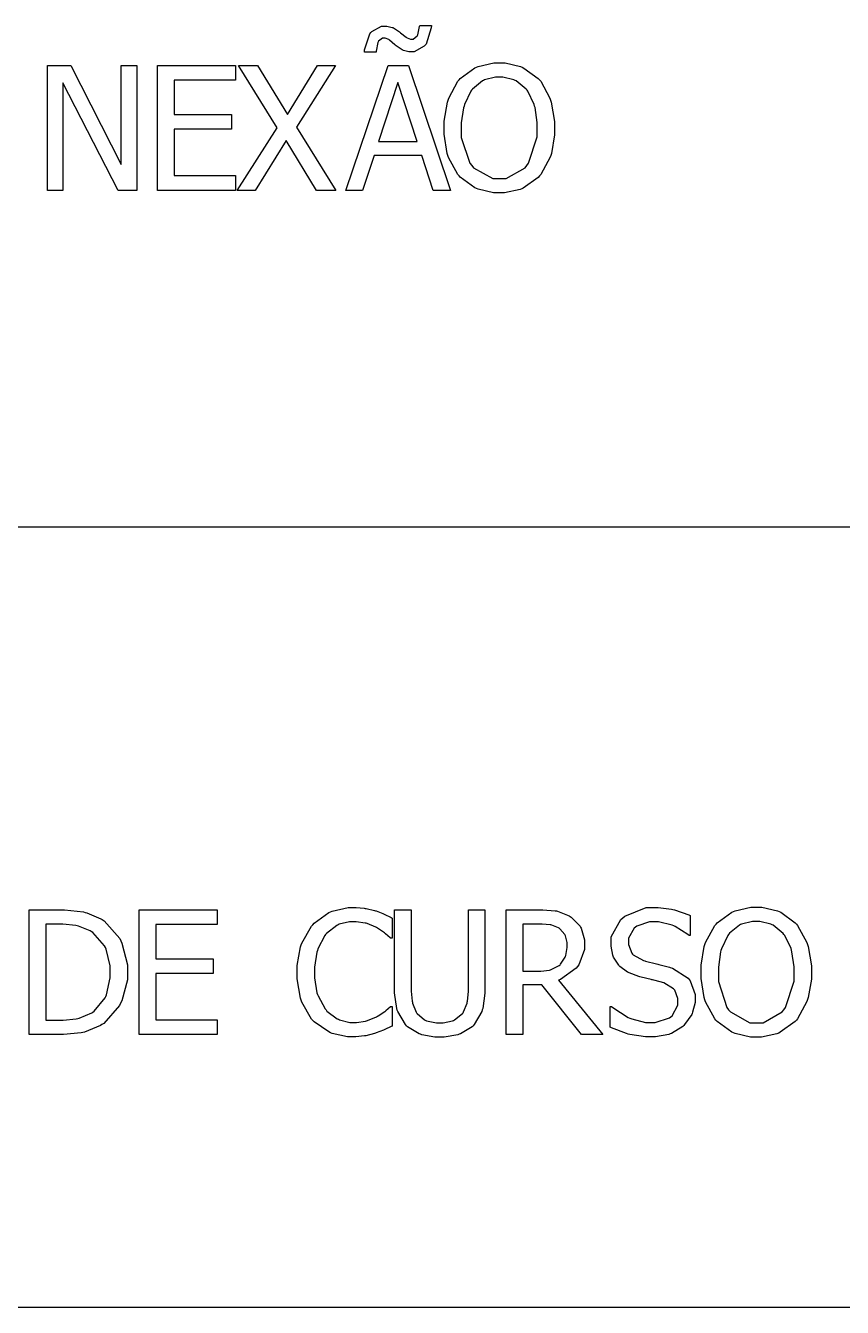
# Model space of a CAD drawing. Header units: millimetres. Extents: x 1974 to 2099, y 1386 to 1555.
# Drawn here: x 2087.452 to 2088.557, y 1484.588 to 1486.323 of the extents above; entities that cross this region are included whole.
import ezdxf

# ---------------------------------------------------------------- set-up
doc = ezdxf.new("R2010")
doc.units = ezdxf.units.MM
doc.layers.add('TEXTO', color=4, linetype='Continuous')

msp = doc.modelspace()

# ---------------------------------------------------------------- linework, layer by layer
at = {"layer": 'TEXTO', "color": 0}
for p, q in [((2087.9203, 1486.3147), (2087.9337, 1486.322)), ((2087.9337, 1486.322), (2087.9382, 1486.322)), ((2087.9382, 1486.322), (2087.9408, 1486.322)), ((2087.9408, 1486.322), (2087.948, 1486.3202)), ((2087.948, 1486.3202), (2087.9489, 1486.3199)), ((2087.9489, 1486.3199), (2087.9496, 1486.3195)), ((2087.9496, 1486.3195), (2087.9577, 1486.3141)), ((2087.9827, 1486.3102), (2087.9851, 1486.3213)), ((2087.9851, 1486.3213), (2087.9852, 1486.3226)), ((2087.9852, 1486.3226), (2088.0011, 1486.3226)), ((2087.9852, 1486.3226), (2087.9852, 1486.3226)), ((2088.0009, 1486.3197), (2087.9938, 1486.2976)), ((2088.0011, 1486.3226), (2088.0009, 1486.3197)), ((2087.9105, 1486.2897), (2087.9177, 1486.3117)), ((2087.9177, 1486.3117), (2087.919, 1486.3132)), ((2087.919, 1486.3132), (2087.9203, 1486.3147)), ((2087.9286, 1486.2997), (2087.9263, 1486.2882)), ((2087.929, 1486.3005), (2087.9286, 1486.2997)), ((2087.9293, 1486.3014), (2087.929, 1486.3005)), ((2087.9348, 1486.3056), (2087.9293, 1486.3014)), ((2087.9368, 1486.3056), (2087.9348, 1486.3056)), ((2087.9383, 1486.3056), (2087.9368, 1486.3056)), ((2087.9432, 1486.3037), (2087.9383, 1486.3056)), ((2087.9439, 1486.3031), (2087.9432, 1486.3037)), ((2087.9444, 1486.3028), (2087.9439, 1486.3031)), ((2087.9516, 1486.2968), (2087.9444, 1486.3028)), ((2087.9577, 1486.3141), (2087.9586, 1486.3133)), ((2087.9586, 1486.3133), (2087.9593, 1486.3127)), ((2087.9593, 1486.3127), (2087.9667, 1486.3069)), ((2087.9667, 1486.3069), (2087.9674, 1486.3066)), ((2087.9674, 1486.3066), (2087.968, 1486.3061)), ((2087.968, 1486.3061), (2087.9729, 1486.3042)), ((2087.9729, 1486.3042), (2087.9746, 1486.3042)), ((2087.9746, 1486.3042), (2087.9765, 1486.3042)), ((2087.9765, 1486.3042), (2087.9819, 1486.3086)), ((2087.9819, 1486.3086), (2087.9824, 1486.3094)), ((2087.9824, 1486.3094), (2087.9827, 1486.3102)), ((2087.9104, 1486.2868), (2087.9105, 1486.2897)), ((2087.9263, 1486.2868), (2087.9104, 1486.2868)), ((2087.9263, 1486.2882), (2087.9263, 1486.2868)), ((2087.9525, 1486.2961), (2087.9516, 1486.2968)), ((2087.9533, 1486.2954), (2087.9525, 1486.2961)), ((2087.9614, 1486.2897), (2087.9533, 1486.2954)), ((2087.9623, 1486.2894), (2087.9614, 1486.2897)), ((2087.9631, 1486.2891), (2087.9623, 1486.2894)), ((2087.9704, 1486.2873), (2087.9631, 1486.2891)), ((2087.9731, 1486.2873), (2087.9704, 1486.2873)), ((2087.9777, 1486.2873), (2087.9731, 1486.2873)), ((2087.9914, 1486.2946), (2087.9777, 1486.2873)), ((2087.9926, 1486.2961), (2087.9914, 1486.2946)), ((2087.9938, 1486.2976), (2087.9926, 1486.2961)), ((2087.4814, 1486.0997), (2087.4814, 1486.2686)), ((2087.4814, 1486.2686), (2087.5133, 1486.2686)), ((2087.5133, 1486.2686), (2087.5812, 1486.1349)), ((2087.5812, 1486.1349), (2087.5812, 1486.2686)), ((2087.5812, 1486.2686), (2087.6023, 1486.2686)), ((2087.6023, 1486.2686), (2087.6023, 1486.0997)), ((2087.6023, 1486.2686), (2087.6023, 1486.2686)), ((2087.6305, 1486.0997), (2087.6305, 1486.2686)), ((2087.6305, 1486.2686), (2087.736, 1486.2686)), ((2087.736, 1486.2686), (2087.736, 1486.2486)), ((2087.7921, 1486.1842), (2087.7401, 1486.2686)), ((2087.7401, 1486.2686), (2087.7656, 1486.2686)), ((2087.7656, 1486.2686), (2087.8061, 1486.2022)), ((2087.8061, 1486.2022), (2087.847, 1486.2686)), ((2087.8713, 1486.2686), (2087.8185, 1486.1854)), ((2087.847, 1486.2686), (2087.8713, 1486.2686)), ((2087.8854, 1486.0997), (2087.9423, 1486.2686)), ((2087.9423, 1486.2686), (2087.9699, 1486.2686)), ((2087.9699, 1486.2686), (2088.0269, 1486.0997)), ((2088.0401, 1486.2511), (2088.0597, 1486.2653)), ((2088.0597, 1486.2653), (2088.062, 1486.2663)), ((2088.062, 1486.2663), (2088.0642, 1486.2673)), ((2088.0642, 1486.2673), (2088.0857, 1486.2721)), ((2088.0857, 1486.2721), (2088.0929, 1486.2721)), ((2088.0929, 1486.2721), (2088.1006, 1486.2721)), ((2088.1006, 1486.2721), (2088.1216, 1486.2673)), ((2088.1216, 1486.2673), (2088.1239, 1486.2662)), ((2088.1239, 1486.2662), (2088.1261, 1486.2652)), ((2088.1261, 1486.2652), (2088.1456, 1486.2511)), ((2087.736, 1486.2486), (2087.6529, 1486.2486)), ((2087.6529, 1486.2486), (2087.6529, 1486.2024)), ((2088.0244, 1486.2243), (2088.0369, 1486.2473)), ((2088.0369, 1486.2473), (2088.0385, 1486.2492)), ((2088.0385, 1486.2492), (2088.0401, 1486.2511)), ((2088.0701, 1486.2478), (2088.0566, 1486.2368)), ((2088.0716, 1486.2485), (2088.0701, 1486.2478)), ((2088.073, 1486.2493), (2088.0716, 1486.2485)), ((2088.0876, 1486.2528), (2088.073, 1486.2493)), ((2088.093, 1486.2528), (2088.0876, 1486.2528)), ((2088.0978, 1486.2528), (2088.093, 1486.2528)), ((2088.1125, 1486.2492), (2088.0978, 1486.2528)), ((2088.1142, 1486.2484), (2088.1125, 1486.2492)), ((2088.1157, 1486.2478), (2088.1142, 1486.2484)), ((2088.1292, 1486.2367), (2088.1157, 1486.2478)), ((2088.1456, 1486.2511), (2088.1472, 1486.2492)), ((2088.1472, 1486.2492), (2088.1489, 1486.2473)), ((2088.1472, 1486.2492), (2088.1472, 1486.2492)), ((2088.1489, 1486.2473), (2088.1613, 1486.2245)), ((2087.577, 1486.0997), (2087.5025, 1486.2454)), ((2087.5025, 1486.2454), (2087.5025, 1486.0997)), ((2087.9555, 1486.2457), (2087.9296, 1486.166)), ((2087.9817, 1486.166), (2087.9555, 1486.2457)), ((2088.0542, 1486.2339), (2088.0457, 1486.2158)), ((2088.0554, 1486.2352), (2088.0542, 1486.2339)), ((2088.0566, 1486.2368), (2088.0554, 1486.2352)), ((2088.1304, 1486.2352), (2088.1292, 1486.2367)), ((2088.1315, 1486.2339), (2088.1304, 1486.2352)), ((2088.1399, 1486.216), (2088.1315, 1486.2339)), ((2088.0183, 1486.1935), (2088.0226, 1486.219)), ((2088.0226, 1486.219), (2088.0235, 1486.2216)), ((2088.0235, 1486.2216), (2088.0244, 1486.2243)), ((2088.0445, 1486.2114), (2088.0415, 1486.191)), ((2088.0452, 1486.2136), (2088.0445, 1486.2114)), ((2088.0457, 1486.2158), (2088.0452, 1486.2136)), ((2088.1406, 1486.2138), (2088.1399, 1486.216)), ((2088.1412, 1486.2117), (2088.1406, 1486.2138)), ((2088.1443, 1486.1916), (2088.1412, 1486.2117)), ((2088.1613, 1486.2245), (2088.1623, 1486.2217)), ((2088.1623, 1486.2217), (2088.1632, 1486.219)), ((2088.1632, 1486.219), (2088.1675, 1486.1929)), ((2087.6529, 1486.2024), (2087.7304, 1486.2024)), ((2087.7304, 1486.2024), (2087.7304, 1486.1824)), ((2087.7304, 1486.1824), (2087.6529, 1486.1824)), ((2087.6529, 1486.1824), (2087.6529, 1486.1197)), ((2087.7384, 1486.0997), (2087.7921, 1486.1842)), ((2087.8185, 1486.1854), (2087.8715, 1486.0997)), ((2087.8185, 1486.1854), (2087.8185, 1486.1854)), ((2088.0183, 1486.1841), (2088.0183, 1486.1935)), ((2088.0183, 1486.1756), (2088.0183, 1486.1841)), ((2088.0415, 1486.191), (2088.0415, 1486.1841)), ((2088.0415, 1486.1841), (2088.0415, 1486.1714)), ((2088.1443, 1486.1841), (2088.1443, 1486.1916)), ((2088.1443, 1486.1722), (2088.1443, 1486.1841)), ((2088.1443, 1486.1841), (2088.1443, 1486.1841)), ((2088.1675, 1486.1929), (2088.1675, 1486.1841)), ((2088.1675, 1486.1841), (2088.1675, 1486.1749)), ((2087.8045, 1486.1673), (2087.7627, 1486.0997)), ((2087.8457, 1486.0997), (2087.8045, 1486.1673)), ((2087.9296, 1486.166), (2087.9817, 1486.166)), ((2087.9296, 1486.166), (2087.9296, 1486.166)), ((2088.0225, 1486.1498), (2088.0183, 1486.1756)), ((2088.0415, 1486.1714), (2088.0532, 1486.1363)), ((2088.1326, 1486.1363), (2088.1443, 1486.1722)), ((2088.1675, 1486.1749), (2088.1633, 1486.1498)), ((2087.9234, 1486.147), (2087.908, 1486.0997)), ((2087.9879, 1486.147), (2087.9234, 1486.147)), ((2088.0032, 1486.0997), (2087.9879, 1486.147)), ((2088.0234, 1486.147), (2088.0225, 1486.1498)), ((2088.0243, 1486.1442), (2088.0234, 1486.147)), ((2088.0368, 1486.1211), (2088.0243, 1486.1442)), ((2088.1615, 1486.1444), (2088.1489, 1486.1211)), ((2088.1624, 1486.147), (2088.1615, 1486.1444)), ((2088.1633, 1486.1498), (2088.1624, 1486.147)), ((2088.0532, 1486.1363), (2088.0555, 1486.1332)), ((2088.0555, 1486.1332), (2088.0578, 1486.1303)), ((2088.0578, 1486.1303), (2088.0841, 1486.1156)), ((2088.1023, 1486.1156), (2088.128, 1486.1303)), ((2088.128, 1486.1303), (2088.1303, 1486.1332)), ((2088.1303, 1486.1332), (2088.1326, 1486.1363)), ((2087.6529, 1486.1197), (2087.736, 1486.1197)), ((2087.736, 1486.1197), (2087.736, 1486.0997)), ((2088.0384, 1486.1192), (2088.0368, 1486.1211)), ((2088.04, 1486.1174), (2088.0384, 1486.1192)), ((2088.0597, 1486.103), (2088.04, 1486.1174)), ((2088.0841, 1486.1156), (2088.093, 1486.1156)), ((2088.093, 1486.1156), (2088.1023, 1486.1156)), ((2088.1456, 1486.1172), (2088.1254, 1486.1028)), ((2088.1472, 1486.1192), (2088.1456, 1486.1172)), ((2088.1489, 1486.1211), (2088.1472, 1486.1192)), ((2087.5025, 1486.0997), (2087.4814, 1486.0997)), ((2087.6023, 1486.0997), (2087.577, 1486.0997)), ((2087.736, 1486.0997), (2087.6305, 1486.0997)), ((2087.736, 1486.0997), (2087.736, 1486.0997)), ((2087.7627, 1486.0997), (2087.7384, 1486.0997)), ((2087.8715, 1486.0997), (2087.8457, 1486.0997)), ((2087.908, 1486.0997), (2087.8854, 1486.0997)), ((2087.908, 1486.0997), (2087.908, 1486.0997)), ((2088.0269, 1486.0997), (2088.0032, 1486.0997)), ((2088.062, 1486.102), (2088.0597, 1486.103)), ((2088.0642, 1486.1011), (2088.062, 1486.102)), ((2088.0851, 1486.0962), (2088.0642, 1486.1011)), ((2088.0929, 1486.0962), (2088.0851, 1486.0962)), ((2088.0999, 1486.0962), (2088.0929, 1486.0962)), ((2088.1209, 1486.101), (2088.0999, 1486.0962)), ((2088.1232, 1486.1018), (2088.1209, 1486.101)), ((2088.1254, 1486.1028), (2088.1232, 1486.1018)), ((2098.7779, 1485.644), (2069.8934, 1485.644)), ((2087.4566, 1484.9573), (2087.4566, 1485.1262)), ((2087.4566, 1485.1262), (2087.4951, 1485.1262)), ((2087.4951, 1485.1262), (2087.5044, 1485.1262)), ((2087.5044, 1485.1262), (2087.5301, 1485.1233)), ((2087.5301, 1485.1233), (2087.5324, 1485.1227)), ((2087.5324, 1485.1227), (2087.5346, 1485.1221)), ((2087.5346, 1485.1221), (2087.5538, 1485.1138)), ((2087.6057, 1484.9573), (2087.6057, 1485.1262)), ((2087.6057, 1485.1262), (2087.7113, 1485.1262)), ((2087.7113, 1485.1262), (2087.7113, 1485.1063)), ((2087.8422, 1485.1079), (2087.8622, 1485.1224)), ((2087.8622, 1485.1224), (2087.8645, 1485.1233)), ((2087.8645, 1485.1233), (2087.8667, 1485.1243)), ((2087.8667, 1485.1243), (2087.8882, 1485.1293)), ((2087.8882, 1485.1293), (2087.8954, 1485.1293)), ((2087.8954, 1485.1293), (2087.8994, 1485.1293)), ((2087.8994, 1485.1293), (2087.9101, 1485.1283)), ((2087.9101, 1485.1283), (2087.9113, 1485.128)), ((2087.9113, 1485.128), (2087.9126, 1485.1278)), ((2087.9126, 1485.1278), (2087.9241, 1485.1252)), ((2087.9241, 1485.1252), (2087.9252, 1485.1248)), ((2087.9252, 1485.1248), (2087.9261, 1485.1246)), ((2087.9261, 1485.1246), (2087.9354, 1485.121)), ((2087.9354, 1485.121), (2087.9364, 1485.1205)), ((2087.9364, 1485.1205), (2087.9372, 1485.1202)), ((2087.9372, 1485.1202), (2087.9467, 1485.1156)), ((2087.9513, 1485.0208), (2087.9513, 1485.1262)), ((2087.9513, 1485.1262), (2087.9737, 1485.1262)), ((2087.9737, 1485.1262), (2087.9737, 1485.0208)), ((2088.051, 1485.0202), (2088.051, 1485.1262)), ((2088.051, 1485.1262), (2088.0735, 1485.1262)), ((2088.0735, 1485.1262), (2088.0735, 1485.0208)), ((2088.1023, 1484.9573), (2088.1023, 1485.1262)), ((2088.1023, 1485.1262), (2088.1459, 1485.1262)), ((2088.1459, 1485.1262), (2088.152, 1485.1262)), ((2088.152, 1485.1262), (2088.1686, 1485.1249)), ((2088.1686, 1485.1249), (2088.1703, 1485.1246)), ((2088.1703, 1485.1246), (2088.1718, 1485.1244)), ((2088.1718, 1485.1244), (2088.1874, 1485.1182)), ((2088.2628, 1485.1177), (2088.2914, 1485.1293)), ((2088.2914, 1485.1293), (2088.3011, 1485.1293)), ((2088.3011, 1485.1293), (2088.3078, 1485.1293)), ((2088.3078, 1485.1293), (2088.3258, 1485.1269)), ((2088.3258, 1485.1269), (2088.3279, 1485.1264)), ((2088.3279, 1485.1264), (2088.3299, 1485.1259)), ((2088.3299, 1485.1259), (2088.3494, 1485.1193)), ((2088.3494, 1485.1193), (2088.3513, 1485.1184)), ((2088.3513, 1485.1184), (2088.3513, 1485.0915)), ((2088.3878, 1485.1087), (2088.4075, 1485.1228)), ((2088.4075, 1485.1228), (2088.4098, 1485.1238)), ((2088.4098, 1485.1238), (2088.412, 1485.1249)), ((2088.412, 1485.1249), (2088.4334, 1485.1297)), ((2088.4334, 1485.1297), (2088.4405, 1485.1297)), ((2088.4405, 1485.1297), (2088.4483, 1485.1297)), ((2088.4483, 1485.1297), (2088.4693, 1485.1248)), ((2088.4693, 1485.1248), (2088.4716, 1485.1238)), ((2088.4716, 1485.1238), (2088.4739, 1485.1228)), ((2088.4739, 1485.1228), (2088.4933, 1485.1086)), ((2087.4962, 1485.1069), (2087.4791, 1485.1069)), ((2087.4791, 1485.1069), (2087.4791, 1484.9766)), ((2087.5021, 1485.1069), (2087.4962, 1485.1069)), ((2087.5199, 1485.1049), (2087.5021, 1485.1069)), ((2087.5217, 1485.1045), (2087.5199, 1485.1049)), ((2087.5233, 1485.1041), (2087.5217, 1485.1045)), ((2087.5392, 1485.0976), (2087.5233, 1485.1041)), ((2087.5538, 1485.1138), (2087.5555, 1485.1128)), ((2087.5555, 1485.1128), (2087.5582, 1485.111)), ((2087.5582, 1485.111), (2087.5793, 1485.0872)), ((2087.7113, 1485.1063), (2087.6282, 1485.1063)), ((2087.6282, 1485.1063), (2087.6282, 1485.0599)), ((2087.8257, 1485.0812), (2087.8388, 1485.1041)), ((2087.8388, 1485.1041), (2087.8405, 1485.106)), ((2087.8405, 1485.106), (2087.8422, 1485.1079)), ((2087.8731, 1485.105), (2087.8591, 1485.0941)), ((2087.8747, 1485.1057), (2087.8731, 1485.105)), ((2087.8763, 1485.1065), (2087.8747, 1485.1057)), ((2087.8901, 1485.11), (2087.8763, 1485.1065)), ((2087.8953, 1485.11), (2087.8901, 1485.11)), ((2087.8993, 1485.11), (2087.8953, 1485.11)), ((2087.9115, 1485.1082), (2087.8993, 1485.11)), ((2087.9128, 1485.1079), (2087.9115, 1485.1082)), ((2087.9141, 1485.1074), (2087.9128, 1485.1079)), ((2087.9258, 1485.1026), (2087.9141, 1485.1074)), ((2087.9269, 1485.102), (2087.9258, 1485.1026)), ((2087.928, 1485.1014), (2087.9269, 1485.102)), ((2087.9375, 1485.0951), (2087.928, 1485.1014)), ((2087.9467, 1485.1156), (2087.9477, 1485.115)), ((2087.9477, 1485.115), (2087.9477, 1485.0879)), ((2088.1471, 1485.1069), (2088.1249, 1485.1069)), ((2088.1249, 1485.1069), (2088.1249, 1485.0432)), ((2088.1507, 1485.1069), (2088.1471, 1485.1069)), ((2088.1617, 1485.1059), (2088.1507, 1485.1069)), ((2088.1628, 1485.1056), (2088.1617, 1485.1059)), ((2088.1639, 1485.1054), (2088.1628, 1485.1056)), ((2088.1731, 1485.1017), (2088.1639, 1485.1054)), ((2088.1739, 1485.1012), (2088.1731, 1485.1017)), ((2088.1748, 1485.1005), (2088.1739, 1485.1012)), ((2088.1874, 1485.1182), (2088.1889, 1485.1172)), ((2088.1889, 1485.1172), (2088.1903, 1485.1164)), ((2088.1903, 1485.1164), (2088.2021, 1485.1041)), ((2088.2021, 1485.1041), (2088.2029, 1485.1026)), ((2088.2029, 1485.1026), (2088.2037, 1485.1012)), ((2088.2037, 1485.1012), (2088.2081, 1485.0856)), ((2088.2442, 1485.0896), (2088.2575, 1485.1131)), ((2088.2575, 1485.1131), (2088.2602, 1485.1154)), ((2088.2602, 1485.1154), (2088.2628, 1485.1177)), ((2088.2755, 1485.1014), (2088.2676, 1485.0879)), ((2088.2772, 1485.1026), (2088.2755, 1485.1014)), ((2088.2788, 1485.1038), (2088.2772, 1485.1026)), ((2088.2961, 1485.1099), (2088.2788, 1485.1038)), ((2088.3025, 1485.1099), (2088.2961, 1485.1099)), ((2088.3085, 1485.1099), (2088.3025, 1485.1099)), ((2088.3268, 1485.1053), (2088.3085, 1485.1099)), ((2088.3289, 1485.1043), (2088.3268, 1485.1053)), ((2088.331, 1485.1035), (2088.3289, 1485.1043)), ((2088.3482, 1485.0928), (2088.331, 1485.1035)), ((2088.372, 1485.0819), (2088.3846, 1485.1049)), ((2088.3846, 1485.1049), (2088.3863, 1485.1067)), ((2088.3863, 1485.1067), (2088.3878, 1485.1087)), ((2088.4178, 1485.1054), (2088.4043, 1485.0944)), ((2088.4193, 1485.1061), (2088.4178, 1485.1054)), ((2088.4208, 1485.1069), (2088.4193, 1485.1061)), ((2088.4353, 1485.1104), (2088.4208, 1485.1069)), ((2088.4407, 1485.1104), (2088.4353, 1485.1104)), ((2088.4455, 1485.1104), (2088.4407, 1485.1104)), ((2088.4603, 1485.1067), (2088.4455, 1485.1104)), ((2088.462, 1485.106), (2088.4603, 1485.1067)), ((2088.4636, 1485.1053), (2088.462, 1485.106)), ((2088.4769, 1485.0943), (2088.4636, 1485.1053)), ((2088.4933, 1485.1086), (2088.495, 1485.1067)), ((2088.495, 1485.1067), (2088.4966, 1485.1049)), ((2088.495, 1485.1067), (2088.495, 1485.1067)), ((2088.4966, 1485.1049), (2088.509, 1485.082)), ((2087.5408, 1485.0967), (2087.5392, 1485.0976)), ((2087.5429, 1485.0954), (2087.5408, 1485.0967)), ((2087.5589, 1485.0776), (2087.5429, 1485.0954)), ((2087.5793, 1485.0872), (2087.5808, 1485.0841)), ((2087.5808, 1485.0841), (2087.5823, 1485.0812)), ((2087.8566, 1485.0912), (2087.8474, 1485.0732)), ((2087.8579, 1485.0926), (2087.8566, 1485.0912)), ((2087.8591, 1485.0941), (2087.8579, 1485.0926)), ((2087.9382, 1485.0944), (2087.9375, 1485.0951)), ((2087.939, 1485.0938), (2087.9382, 1485.0944)), ((2087.9453, 1485.0884), (2087.939, 1485.0938)), ((2087.9458, 1485.0879), (2087.9453, 1485.0884)), ((2087.9477, 1485.0879), (2087.9458, 1485.0879)), ((2088.1815, 1485.0927), (2088.1748, 1485.1005)), ((2088.182, 1485.0917), (2088.1815, 1485.0927)), ((2088.1824, 1485.0909), (2088.182, 1485.0917)), ((2088.1846, 1485.0819), (2088.1824, 1485.0909)), ((2088.2081, 1485.0856), (2088.2081, 1485.0804)), ((2088.2442, 1485.081), (2088.2442, 1485.0896)), ((2088.2676, 1485.0879), (2088.2676, 1485.0833)), ((2088.3496, 1485.0915), (2088.3482, 1485.0928)), ((2088.3513, 1485.0915), (2088.3496, 1485.0915)), ((2088.402, 1485.0915), (2088.3934, 1485.0734)), ((2088.4031, 1485.0929), (2088.402, 1485.0915)), ((2088.4043, 1485.0944), (2088.4031, 1485.0929)), ((2088.4781, 1485.0929), (2088.4769, 1485.0943)), ((2088.4792, 1485.0915), (2088.4781, 1485.0929)), ((2088.4876, 1485.0736), (2088.4792, 1485.0915)), ((2087.56, 1485.0753), (2087.5589, 1485.0776)), ((2087.561, 1485.073), (2087.56, 1485.0753)), ((2087.5664, 1485.0503), (2087.561, 1485.073)), ((2087.5823, 1485.0812), (2087.5897, 1485.0516)), ((2087.8195, 1485.0509), (2087.8238, 1485.0759)), ((2087.8238, 1485.0759), (2087.8248, 1485.0786)), ((2087.8248, 1485.0786), (2087.8257, 1485.0812)), ((2087.8461, 1485.0689), (2087.8428, 1485.0484)), ((2087.8469, 1485.071), (2087.8461, 1485.0689)), ((2087.8474, 1485.0732), (2087.8469, 1485.071)), ((2088.1827, 1485.0643), (2088.1846, 1485.0751)), ((2088.1846, 1485.0786), (2088.1846, 1485.0819)), ((2088.1846, 1485.0751), (2088.1846, 1485.0786)), ((2088.1846, 1485.0786), (2088.1846, 1485.0786)), ((2088.2081, 1485.0726), (2088.2003, 1485.0515)), ((2088.2081, 1485.0804), (2088.2081, 1485.0726)), ((2088.2442, 1485.0769), (2088.2442, 1485.081)), ((2088.2467, 1485.0648), (2088.2442, 1485.0769)), ((2088.2676, 1485.0833), (2088.2676, 1485.079)), ((2088.2676, 1485.079), (2088.2723, 1485.0673)), ((2088.2723, 1485.0673), (2088.2733, 1485.0662)), ((2088.366, 1485.0511), (2088.3703, 1485.0765)), ((2088.3703, 1485.0765), (2088.3712, 1485.0791)), ((2088.3712, 1485.0791), (2088.372, 1485.0819)), ((2088.3922, 1485.0691), (2088.3894, 1485.0486)), ((2088.3928, 1485.0712), (2088.3922, 1485.0691)), ((2088.3934, 1485.0734), (2088.3928, 1485.0712)), ((2088.4883, 1485.0715), (2088.4876, 1485.0736)), ((2088.4889, 1485.0693), (2088.4883, 1485.0715)), ((2088.492, 1485.0491), (2088.4889, 1485.0693)), ((2088.509, 1485.082), (2088.51, 1485.0792)), ((2088.51, 1485.0792), (2088.5109, 1485.0765)), ((2088.5109, 1485.0765), (2088.5154, 1485.0504)), ((2087.5664, 1485.042), (2087.5664, 1485.0503)), ((2087.5897, 1485.0516), (2087.5897, 1485.0415)), ((2087.6282, 1485.0599), (2087.7056, 1485.0599)), ((2087.7056, 1485.0599), (2087.7056, 1485.0401)), ((2087.8195, 1485.0415), (2087.8195, 1485.0509)), ((2088.1632, 1485.0452), (2088.1741, 1485.051)), ((2088.1741, 1485.051), (2088.1751, 1485.0519)), ((2088.1751, 1485.0519), (2088.1759, 1485.0527)), ((2088.1759, 1485.0527), (2088.182, 1485.0622)), ((2088.182, 1485.0622), (2088.1823, 1485.0632)), ((2088.1823, 1485.0632), (2088.1827, 1485.0643)), ((2088.1987, 1485.0494), (2088.197, 1485.0473)), ((2088.2003, 1485.0515), (2088.1987, 1485.0494)), ((2088.2471, 1485.0635), (2088.2467, 1485.0648)), ((2088.2476, 1485.0622), (2088.2471, 1485.0635)), ((2088.2544, 1485.0514), (2088.2476, 1485.0622)), ((2088.2552, 1485.0504), (2088.2544, 1485.0514)), ((2088.2562, 1485.0496), (2088.2552, 1485.0504)), ((2088.2663, 1485.0419), (2088.2562, 1485.0496)), ((2088.2733, 1485.0662), (2088.2742, 1485.0652)), ((2088.2742, 1485.0652), (2088.2878, 1485.0574)), ((2088.2878, 1485.0574), (2088.2897, 1485.0569)), ((2088.2897, 1485.0569), (2088.2909, 1485.0566)), ((2088.2909, 1485.0566), (2088.3054, 1485.053)), ((2088.3054, 1485.053), (2088.3072, 1485.0525)), ((2088.3072, 1485.0525), (2088.3088, 1485.0522)), ((2088.3088, 1485.0522), (2088.3232, 1485.0484)), ((2088.366, 1485.0417), (2088.366, 1485.0511)), ((2088.492, 1485.0417), (2088.492, 1485.0491)), ((2088.5154, 1485.0504), (2088.5154, 1485.0417)), ((2087.5615, 1485.0112), (2087.5664, 1485.0343)), ((2087.5664, 1485.0343), (2087.5664, 1485.042)), ((2087.5664, 1485.042), (2087.5664, 1485.042)), ((2087.5897, 1485.0415), (2087.5897, 1485.0312)), ((2087.5897, 1485.0415), (2087.5897, 1485.0415)), ((2087.7056, 1485.0401), (2087.6282, 1485.0401)), ((2087.6282, 1485.0401), (2087.6282, 1484.9773)), ((2087.8195, 1485.0329), (2087.8195, 1485.0415)), ((2087.824, 1485.0066), (2087.8195, 1485.0329)), ((2087.8428, 1485.0484), (2087.8428, 1485.0415)), ((2087.8428, 1485.0415), (2087.8428, 1485.0341)), ((2087.8428, 1485.0341), (2087.8462, 1485.0138)), ((2088.1249, 1485.0432), (2088.1446, 1485.0432)), ((2088.1446, 1485.0432), (2088.1489, 1485.0432)), ((2088.1489, 1485.0432), (2088.1606, 1485.0446)), ((2088.1606, 1485.0446), (2088.162, 1485.0448)), ((2088.162, 1485.0448), (2088.1632, 1485.0452)), ((2088.1757, 1485.0319), (2088.1731, 1485.0308)), ((2088.197, 1485.0473), (2088.1757, 1485.0319)), ((2088.2675, 1485.0413), (2088.2663, 1485.0419)), ((2088.2685, 1485.0407), (2088.2675, 1485.0413)), ((2088.2816, 1485.0358), (2088.2685, 1485.0407)), ((2088.2831, 1485.0355), (2088.2816, 1485.0358)), ((2088.2847, 1485.0351), (2088.2831, 1485.0355)), ((2088.2983, 1485.0318), (2088.2847, 1485.0351)), ((2088.2993, 1485.0315), (2088.2983, 1485.0318)), ((2088.3232, 1485.0484), (2088.3243, 1485.0481)), ((2088.3243, 1485.0481), (2088.3273, 1485.0472)), ((2088.3273, 1485.0472), (2088.3485, 1485.0338)), ((2088.3485, 1485.0338), (2088.3499, 1485.032)), ((2088.3499, 1485.032), (2088.3511, 1485.0302)), ((2088.366, 1485.0332), (2088.366, 1485.0417)), ((2088.3702, 1485.0073), (2088.366, 1485.0332)), ((2088.3894, 1485.0486), (2088.3894, 1485.0417)), ((2088.3894, 1485.0417), (2088.3894, 1485.029)), ((2088.492, 1485.0297), (2088.492, 1485.0417)), ((2088.492, 1485.0417), (2088.492, 1485.0417)), ((2088.5154, 1485.0325), (2088.511, 1485.0074)), ((2088.5154, 1485.0417), (2088.5154, 1485.0325)), ((2087.5897, 1485.0312), (2087.582, 1485.003)), ((2087.9513, 1485.0138), (2087.9513, 1485.0208)), ((2087.9737, 1485.0208), (2087.9737, 1485.016)), ((2087.9737, 1485.016), (2087.975, 1485.0025)), ((2088.0497, 1485.0025), (2088.051, 1485.0158)), ((2088.051, 1485.0158), (2088.051, 1485.0202)), ((2088.0735, 1485.0208), (2088.0735, 1485.0134)), ((2088.1505, 1485.0245), (2088.1249, 1485.0245)), ((2088.1249, 1485.0245), (2088.1249, 1484.9573)), ((2088.2041, 1484.9573), (2088.1505, 1485.0245)), ((2088.1731, 1485.0308), (2088.2331, 1484.9573)), ((2088.1731, 1485.0308), (2088.1731, 1485.0308)), ((2088.3004, 1485.0313), (2088.2993, 1485.0315)), ((2088.3123, 1485.0281), (2088.3004, 1485.0313)), ((2088.3137, 1485.0277), (2088.3123, 1485.0281)), ((2088.3154, 1485.0272), (2088.3137, 1485.0277)), ((2088.3286, 1485.0194), (2088.3154, 1485.0272)), ((2088.3294, 1485.0183), (2088.3286, 1485.0194)), ((2088.3302, 1485.0173), (2088.3294, 1485.0183)), ((2088.3345, 1485.0061), (2088.3302, 1485.0173)), ((2088.3511, 1485.0302), (2088.3579, 1485.0116)), ((2088.3894, 1485.029), (2088.4009, 1484.9939)), ((2088.4803, 1484.9939), (2088.492, 1485.0297)), ((2087.5449, 1484.9892), (2087.5595, 1485.0068)), ((2087.5595, 1485.0068), (2087.5605, 1485.009)), ((2087.5605, 1485.009), (2087.5615, 1485.0112)), ((2087.5805, 1484.9999), (2087.5788, 1484.9968)), ((2087.582, 1485.003), (2087.5805, 1484.9999)), ((2087.825, 1485.0039), (2087.824, 1485.0066)), ((2087.8259, 1485.0011), (2087.825, 1485.0039)), ((2087.8389, 1484.9782), (2087.8259, 1485.0011)), ((2087.8462, 1485.0138), (2087.847, 1485.0117)), ((2087.847, 1485.0117), (2087.8477, 1485.0096)), ((2087.8477, 1485.0096), (2087.8572, 1484.992)), ((2087.9542, 1484.9926), (2087.9513, 1485.0138)), ((2087.975, 1485.0025), (2087.9753, 1485.0011)), ((2087.9753, 1485.0011), (2087.9755, 1484.9999)), ((2087.9755, 1484.9999), (2087.9802, 1484.9878)), ((2088.0445, 1484.9879), (2088.0492, 1484.9999)), ((2088.0492, 1484.9999), (2088.0495, 1485.0011)), ((2088.0495, 1485.0011), (2088.0497, 1485.0025)), ((2088.0735, 1485.0134), (2088.0704, 1484.9928)), ((2088.3266, 1484.9828), (2088.3345, 1484.9971)), ((2088.3345, 1485.0019), (2088.3345, 1485.0061)), ((2088.3345, 1484.9971), (2088.3345, 1485.0019)), ((2088.3579, 1485.0006), (2088.3545, 1484.9875)), ((2088.3579, 1485.0116), (2088.3579, 1485.0054)), ((2088.3579, 1485.0054), (2088.3579, 1485.0006)), ((2088.3711, 1485.0045), (2088.3702, 1485.0073)), ((2088.372, 1485.0018), (2088.3711, 1485.0045)), ((2088.3845, 1484.9787), (2088.372, 1485.0018)), ((2088.5092, 1485.0019), (2088.4966, 1484.9787)), ((2088.5101, 1485.0046), (2088.5092, 1485.0019)), ((2088.511, 1485.0074), (2088.5101, 1485.0046)), ((2087.5243, 1484.9794), (2087.5414, 1484.9868)), ((2087.5414, 1484.9868), (2087.543, 1484.9878)), ((2087.543, 1484.9878), (2087.5449, 1484.9892)), ((2087.5788, 1484.9968), (2087.5579, 1484.9725)), ((2087.8572, 1484.992), (2087.8585, 1484.9906)), ((2087.8585, 1484.9906), (2087.8597, 1484.9892)), ((2087.8597, 1484.9892), (2087.8734, 1484.9787)), ((2087.9146, 1484.9765), (2087.9269, 1484.9814)), ((2087.9269, 1484.9814), (2087.928, 1484.982)), ((2087.928, 1484.982), (2087.929, 1484.9826)), ((2087.929, 1484.9826), (2087.938, 1484.9886)), ((2087.938, 1484.9886), (2087.9388, 1484.9892)), ((2087.9388, 1484.9892), (2087.9395, 1484.9899)), ((2087.9395, 1484.9899), (2087.9455, 1484.9951)), ((2087.9455, 1484.9951), (2087.946, 1484.9955)), ((2087.946, 1484.9955), (2087.9477, 1484.9955)), ((2087.9477, 1484.9955), (2087.9477, 1484.9687)), ((2087.9549, 1484.9904), (2087.9542, 1484.9926)), ((2087.9555, 1484.9884), (2087.9549, 1484.9904)), ((2087.9658, 1484.9709), (2087.9555, 1484.9884)), ((2087.9802, 1484.9878), (2087.981, 1484.9868)), ((2087.981, 1484.9868), (2087.9817, 1484.9857)), ((2087.9817, 1484.9857), (2087.9919, 1484.9771)), ((2088.0324, 1484.9771), (2088.043, 1484.9857)), ((2088.043, 1484.9857), (2088.0438, 1484.9868)), ((2088.0438, 1484.9868), (2088.0445, 1484.9879)), ((2088.0692, 1484.9886), (2088.0588, 1484.9708)), ((2088.0699, 1484.9906), (2088.0692, 1484.9886)), ((2088.0704, 1484.9928), (2088.0699, 1484.9906)), ((2088.2429, 1484.9673), (2088.2429, 1484.9955)), ((2088.2429, 1484.9955), (2088.2446, 1484.9955)), ((2088.2446, 1484.9955), (2088.2464, 1484.9939)), ((2088.2464, 1484.9939), (2088.2674, 1484.9804)), ((2088.2674, 1484.9804), (2088.2697, 1484.9794)), ((2088.3039, 1484.9737), (2088.3234, 1484.9801)), ((2088.3234, 1484.9801), (2088.325, 1484.9814)), ((2088.325, 1484.9814), (2088.3266, 1484.9828)), ((2088.3532, 1484.9844), (2088.3437, 1484.9708)), ((2088.3538, 1484.9859), (2088.3532, 1484.9844)), ((2088.3545, 1484.9875), (2088.3538, 1484.9859)), ((2088.4009, 1484.9939), (2088.4032, 1484.9908)), ((2088.4032, 1484.9908), (2088.4055, 1484.9879)), ((2088.4055, 1484.9879), (2088.4318, 1484.9732)), ((2088.45, 1484.9732), (2088.4758, 1484.9879)), ((2088.4758, 1484.9879), (2088.4781, 1484.9908)), ((2088.4781, 1484.9908), (2088.4803, 1484.9939)), ((2087.4791, 1484.9766), (2087.4962, 1484.9766)), ((2087.4962, 1484.9766), (2087.5027, 1484.9766)), ((2087.5027, 1484.9766), (2087.5205, 1484.9786)), ((2087.5205, 1484.9786), (2087.5224, 1484.979)), ((2087.5224, 1484.979), (2087.5243, 1484.9794)), ((2087.5531, 1484.9695), (2087.5315, 1484.9605)), ((2087.5553, 1484.9708), (2087.5531, 1484.9695)), ((2087.5579, 1484.9725), (2087.5553, 1484.9708)), ((2087.6282, 1484.9773), (2087.7113, 1484.9773)), ((2087.7113, 1484.9773), (2087.7113, 1484.9573)), ((2087.8406, 1484.9763), (2087.8389, 1484.9782)), ((2087.8423, 1484.9745), (2087.8406, 1484.9763)), ((2087.8623, 1484.9608), (2087.8423, 1484.9745)), ((2087.8734, 1484.9787), (2087.8751, 1484.978)), ((2087.8751, 1484.978), (2087.8766, 1484.9773)), ((2087.8766, 1484.9773), (2087.8906, 1484.9737)), ((2087.8906, 1484.9737), (2087.8953, 1484.9737)), ((2087.8953, 1484.9737), (2087.8997, 1484.9737)), ((2087.8997, 1484.9737), (2087.9118, 1484.9756)), ((2087.9118, 1484.9756), (2087.9133, 1484.976)), ((2087.9133, 1484.976), (2087.9146, 1484.9765)), ((2087.9363, 1484.9634), (2087.9264, 1484.9595)), ((2087.9372, 1484.9637), (2087.9363, 1484.9634)), ((2087.9379, 1484.9642), (2087.9372, 1484.9637)), ((2087.9467, 1484.9683), (2087.9379, 1484.9642)), ((2087.9477, 1484.9687), (2087.9467, 1484.9683)), ((2087.9674, 1484.9693), (2087.9658, 1484.9709)), ((2087.9687, 1484.968), (2087.9674, 1484.9693)), ((2087.9845, 1484.9583), (2087.9687, 1484.968)), ((2087.9919, 1484.9771), (2087.9934, 1484.9765)), ((2087.9934, 1484.9765), (2087.9946, 1484.9759)), ((2087.9946, 1484.9759), (2088.0079, 1484.973)), ((2088.0079, 1484.973), (2088.0123, 1484.973)), ((2088.0123, 1484.973), (2088.017, 1484.973)), ((2088.017, 1484.973), (2088.0297, 1484.9759)), ((2088.0297, 1484.9759), (2088.031, 1484.9765)), ((2088.031, 1484.9765), (2088.0324, 1484.9771)), ((2088.056, 1484.968), (2088.0404, 1484.9583)), ((2088.0573, 1484.9693), (2088.056, 1484.968)), ((2088.0588, 1484.9708), (2088.0573, 1484.9693)), ((2088.2448, 1484.9665), (2088.2429, 1484.9673)), ((2088.265, 1484.9587), (2088.2448, 1484.9665)), ((2088.2697, 1484.9794), (2088.2721, 1484.9784)), ((2088.2721, 1484.9784), (2088.2907, 1484.9737)), ((2088.2907, 1484.9737), (2088.2968, 1484.9737)), ((2088.2968, 1484.9737), (2088.3039, 1484.9737)), ((2088.3412, 1484.9684), (2088.3258, 1484.9589)), ((2088.3425, 1484.9696), (2088.3412, 1484.9684)), ((2088.3437, 1484.9708), (2088.3425, 1484.9696)), ((2088.3861, 1484.9768), (2088.3845, 1484.9787)), ((2088.3878, 1484.9749), (2088.3861, 1484.9768)), ((2088.4074, 1484.9606), (2088.3878, 1484.9749)), ((2088.4318, 1484.9732), (2088.4407, 1484.9732)), ((2088.4407, 1484.9732), (2088.45, 1484.9732)), ((2088.4933, 1484.9748), (2088.4731, 1484.9604)), ((2088.495, 1484.9768), (2088.4933, 1484.9748)), ((2088.4966, 1484.9787), (2088.495, 1484.9768)), ((2087.4956, 1484.9573), (2087.4566, 1484.9573)), ((2087.5034, 1484.9573), (2087.4956, 1484.9573)), ((2087.5271, 1484.9596), (2087.5034, 1484.9573)), ((2087.5293, 1484.96), (2087.5271, 1484.9596)), ((2087.5315, 1484.9605), (2087.5293, 1484.96)), ((2087.7113, 1484.9573), (2087.6057, 1484.9573)), ((2087.7113, 1484.9573), (2087.7113, 1484.9573)), ((2087.8647, 1484.9598), (2087.8623, 1484.9608)), ((2087.8669, 1484.9589), (2087.8647, 1484.9598)), ((2087.8875, 1484.9542), (2087.8669, 1484.9589)), ((2087.8951, 1484.9542), (2087.8875, 1484.9542)), ((2087.8989, 1484.9542), (2087.8951, 1484.9542)), ((2087.8951, 1484.9542), (2087.8951, 1484.9542)), ((2087.9105, 1484.9554), (2087.8989, 1484.9542)), ((2087.9115, 1484.9555), (2087.9105, 1484.9554)), ((2087.9125, 1484.9557), (2087.9115, 1484.9555)), ((2087.9239, 1484.9587), (2087.9125, 1484.9557)), ((2087.9252, 1484.9591), (2087.9239, 1484.9587)), ((2087.9264, 1484.9595), (2087.9252, 1484.9591)), ((2087.9864, 1484.9577), (2087.9845, 1484.9583)), ((2087.9882, 1484.9571), (2087.9864, 1484.9577)), ((2088.0058, 1484.9537), (2087.9882, 1484.9571)), ((2088.0123, 1484.9537), (2088.0058, 1484.9537)), ((2088.0185, 1484.9537), (2088.0123, 1484.9537)), ((2088.0123, 1484.9537), (2088.0123, 1484.9537)), ((2088.0368, 1484.9571), (2088.0185, 1484.9537)), ((2088.0386, 1484.9577), (2088.0368, 1484.9571)), ((2088.0404, 1484.9583), (2088.0386, 1484.9577)), ((2088.1249, 1484.9573), (2088.1023, 1484.9573)), ((2088.2331, 1484.9573), (2088.2041, 1484.9573)), ((2088.2672, 1484.958), (2088.265, 1484.9587)), ((2088.2693, 1484.9575), (2088.2672, 1484.958)), ((2088.2906, 1484.9542), (2088.2693, 1484.9575)), ((2088.2985, 1484.9542), (2088.2906, 1484.9542)), ((2088.3043, 1484.9542), (2088.2985, 1484.9542)), ((2088.2985, 1484.9542), (2088.2985, 1484.9542)), ((2088.3224, 1484.9575), (2088.3043, 1484.9542)), ((2088.3242, 1484.9583), (2088.3224, 1484.9575)), ((2088.3258, 1484.9589), (2088.3242, 1484.9583)), ((2088.4097, 1484.9596), (2088.4074, 1484.9606)), ((2088.412, 1484.9586), (2088.4097, 1484.9596)), ((2088.4328, 1484.9537), (2088.412, 1484.9586)), ((2088.4405, 1484.9537), (2088.4328, 1484.9537)), ((2088.4476, 1484.9537), (2088.4405, 1484.9537)), ((2088.4686, 1484.9585), (2088.4476, 1484.9537)), ((2088.4709, 1484.9594), (2088.4686, 1484.9585)), ((2088.4731, 1484.9604), (2088.4709, 1484.9594)), ((2098.7779, 1484.5882), (2069.8934, 1484.5882))]:
    msp.add_line(p, q, dxfattribs=at)

doc.saveas('drawing.dxf')
